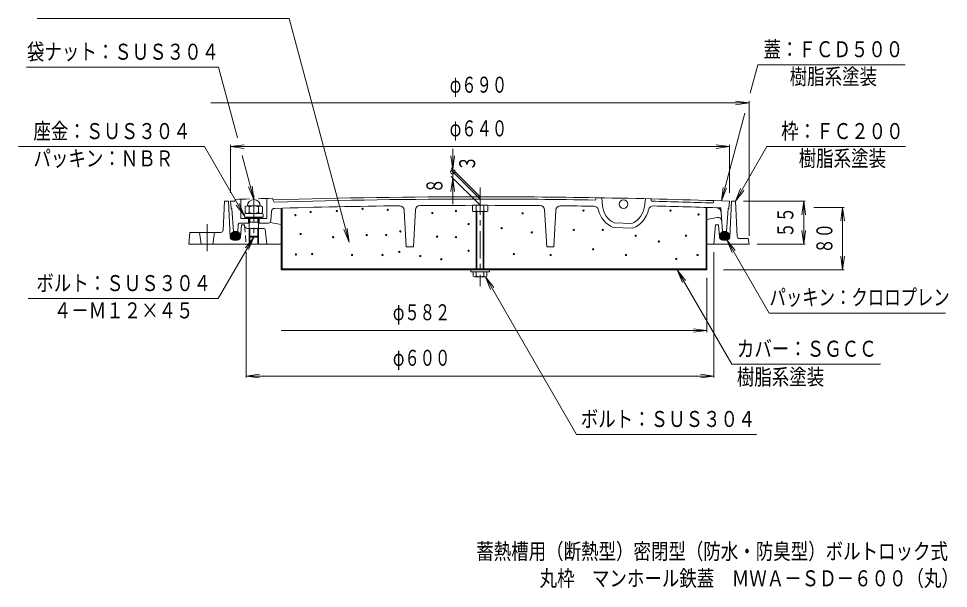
# Model space of a CAD drawing. Units: millimetres, scale not verified. Extents: x -592 to 601, y -832 to 702.
# Drawn here: x -592 to 601, y -832 to -102 of the extents above; entities that cross this region are included whole.
import ezdxf
from ezdxf.enums import TextEntityAlignment as Align

# ---------------------------------------------------------------- set-up
doc = ezdxf.new("R2010")
doc.units = ezdxf.units.MM
doc.header["$LTSCALE"] = 7
doc.header["$PDMODE"] = 32
doc.header["$PDSIZE"] = 5.6
doc.linetypes.add('CHAIN1', pattern=[8, 5, -1, 1, -1])
doc.linetypes.add('DASHED1', pattern=[1.8, 1.2, -0.6])
for name, color, linetype, lineweight in [('0-0_通り芯', 7, 'Continuous', 18), ('0-1_躯体', 2, 'Continuous', 18), ('0-2_仕上', 3, 'Continuous', 18), ('0-3_建具', 6, 'Continuous', 18), ('0-4_その他', 7, 'Continuous', 18), ('0-6_ハッチ', 6, 'Continuous', 18), ('0-E', 7, 'Continuous', 18)]:
    doc.layers.add(name, color=color, linetype=linetype, lineweight=lineweight)
doc.layers.add('F-4_F-4ﾚｲﾔ', color=2, linetype='Continuous')
doc.styles.add('ＭＳ ゴシック', font='')
doc.styles.get('ＭＳ ゴシック').set_extended_font_data('MS Gothic')

msp = doc.modelspace()

# ---------------------------------------------------------------- linework, layer by layer
at = {"layer": '0-0_通り芯'}
msp.add_line((-300.5, -351.634), (-279.5, -351.634), dxfattribs=at)
at = {"layer": '0-1_躯体'}
for p, q in [((-329.435, -372.89), (-327.5, -335.734)), ((-327.5, -335.734), (-322.5, -335.734)), ((-320.19, -381.933), (-322.5, -335.734)), ((320.19, -381.933), (322.5, -335.734)), ((327.5, -335.734), (322.5, -335.734)), ((329.852, -380.89), (327.5, -335.734)), ((-307.216, -382.04), (-306, -366.234)), ((-306, -366.234), (-302, -366.234)), ((-301.933, -367.059), (-302, -366.234)), ((307.216, -382.04), (306, -366.234)), ((-372, -375.734), (-373.5, -390.734)), ((-332.431, -375.734), (-372, -375.734)), ((-359.5, -375.734), (-357.5, -390.734)), ((-340.5, -375.734), (-342.5, -390.734)), ((-276.991, -370.734), (-297.946, -370.734)), ((-296, -370.734), (-296, -390.734)), ((-295, -370.734), (-295, -390.734)), ((-285, -370.734), (-285, -390.734)), ((-284, -370.734), (-284, -390.734)), ((-275.499, -372.074), (-273.5, -390.734)), ((-373.5, -390.734), (-255, -390.734)), ((-311.204, -385.734), (-316.195, -385.734)), ((291, -390.734), (345, -390.734)), ((311.204, -385.734), (316.195, -385.734))]:
    msp.add_line(p, q, dxfattribs=at)
at = {"layer": '0-1_躯体', "linetype": 'CHAIN1'}
msp.add_line((-350, -365.309), (-350, -399.767), dxfattribs=at)
at = {"layer": '0-1_躯体', "linetype": 'DASHED1'}
msp.add_line((-301.933, -367.059), (-300, -390.734), dxfattribs=at)
at = {"layer": '0-1_躯体'}
for points in [[(306, -366.234), (302, -366.234), (300, -390.734)], [(332.848, -383.734), (344, -383.734), (345, -390.734)]]:
    msp.add_lwpolyline(points, dxfattribs=at)
for centre, radius, start, end in [((-297.946, -366.734), 4, 184.66669, 270), ((-332.431, -372.734), 3, 270, 357.01851), ((-276.991, -372.234), 1.5, 6.1149, 90), ((332.848, -380.734), 3, 182.98134, 270), ((-316.195, -381.734), 4, 182.86198, 270), ((-311.204, -381.734), 4, 270, 355.60158), ((311.204, -381.734), 4, 184.39842, 270), ((316.195, -381.734), 4, 270, 357.13802)]:
    msp.add_arc(centre, radius, start, end, dxfattribs=at)
at = {"layer": '0-2_仕上', "linetype": 'CHAIN1'}
msp.add_line((0, -318.043), (0, -444.654), dxfattribs=at)
at = {"layer": '0-2_仕上'}
for p, q in [((-313.5, -333.503), (-314.5, -335.54)), ((-306.5, -357.734), (-306.5, -333.262)), ((-273.5, -357.734), (-273.5, -332.198)), ((-266.5, -331.988), (-264, -336.917)), ((149, -331.277), (148, -334.26)), ((156, -331.395), (157.15, -342.266)), ((212, -332.54), (210.814, -342.59)), ((219, -332.708), (220, -335.733)), ((300, -335.045), (299, -338.013)), ((310.75, -374.734), (308.75, -344.346)), ((-268.279, -360.973), (-267.287, -348.582)), ((-97.176, -347.296), (-94.5, -394.494)), ((-85.5, -394.494), (-82.817, -347.033)), ((85.5, -394.494), (82.817, -347.033)), ((97.175, -347.296), (94.5, -394.494)), ((303.991, -356.727), (291, -359.069)), ((-310.211, -366.537), (-310.75, -374.734)), ((-296.001, -363.734), (-307.217, -363.734)), ((-306.5, -357.734), (-273.5, -357.734)), ((-297, -363.734), (-297, -357.734)), ((-271.27, -363.734), (-284, -363.734)), ((-283, -363.734), (-283, -357.734)), ((-269.285, -362.984), (-255, -365.559)), ((172.155, -363.689), (194.844, -364.153)), ((-310.75, -374.734), (-316.25, -374.734)), ((170.779, -369.662), (195.973, -370.177)), ((310.75, -374.734), (316.25, -374.734)), ((-85.5, -394.494), (-94.5, -394.494)), ((85.5, -394.494), (94.5, -394.494))]:
    msp.add_line(p, q, dxfattribs=at)
for points in [[(-320, -335.734), (-319, -344.734), (-318.25, -345.734), (-316.25, -374.734)], [(320, -335.734), (319, -344.734), (318.25, -345.734), (316.25, -374.734)]]:
    msp.add_lwpolyline(points, dxfattribs=at)
msp.add_circle((184, -339.426), 5.5, dxfattribs=at)
for centre, radius, start, end in [((0, -9330.044), 9002, 91.88292, 91.99576), ((0, -9330.044), 9002, 91.69646, 91.81168), ((0, -9330.044), 9000, 90, 91.69048), ((0, -9330.044), 8997, 90, 91.68149), ((0, -9330.044), 9000, 87.96239, 90), ((0, -9330.044), 8997, 89.05745, 90), ((0, -9330.044), 9000, 92.00258, 92.03761), ((-263.299, -348.902), 4, 91.67937, 175.41977), ((0, -9330.044), 8989, 90.65804, 91.67924), ((-103.166, -347.635), 6, 3.24478, 90.65787), ((-76.827, -347.372), 6, 90.48979, 176.76442), ((0, -9330.044), 8989, 89.50998, 90.49002), ((76.827, -347.372), 6, 3.23558, 89.51797), ((103.166, -347.635), 6, 89.34213, 176.75522), ((0, -9330.044), 8989, 89.0687, 89.34196), ((146.007, -348.23), 6, 13.04695, 89.06857), ((184, -339.426), 27, 186.03743, 243.97803), ((184, -339.426), 27, 293.67894, 353.26924), ((222.093, -347.788), 6, 88.58348, 167.61829), ((0, -9330.044), 8997, 88.09552, 88.59883), ((0, -9330.044), 8991.001, 88.03209, 88.5836), ((303.12, -350.157), 6, 3.76541, 88.06718), ((184, -339.426), 33, 193.04691, 246.38315), ((184, -339.426), 33, 291.27396, 347.61859), ((304.878, -361.648), 5, 3.76514, 100.22086), ((-307.217, -366.734), 3, 90, 176.23317), ((-271.27, -360.734), 3, 270, 355.42015)]:
    msp.add_arc(centre, radius, start, end, dxfattribs=at)
at = {"layer": '0-3_建具', "color": 4, "linetype": 'CHAIN1'}
msp.add_line((-290, -327.831), (-290, -384.211), dxfattribs=at)
at = {"layer": '0-3_建具', "color": 2}
for p, q in [((-300.95, -343.048), (-300.95, -350.22)), ((-281.5, -341.634), (-298.5, -341.634)), ((-295.999, -343.048), (-295.999, -350.22)), ((-284, -343.048), (-284, -350.22)), ((-279.05, -343.048), (-279.05, -350.22)), ((-9.8, -348.148), (-9.8, -341.043)), ((-4.893, -348.148), (-4.893, -341.043)), ((4.892, -348.148), (4.892, -341.043)), ((9.8, -348.148), (9.8, -341.043)), ((-7.346, -349.043), (7.346, -349.043)), ((-5, -349.043), (-5, -422.554)), ((-4.188, -422.554), (-4.188, -349.043)), ((4.188, -422.554), (4.188, -349.043)), ((5, -349.043), (5, -422.554)), ((-8.885, -431.911), (-8.885, -426.254)), ((-5, -426.254), (-5, -431.911)), ((5, -426.254), (5, -431.911)), ((8.885, -431.911), (8.885, -426.254)), ((6.942, -432.654), (-6.942, -432.654))]:
    msp.add_line(p, q, dxfattribs=at)
at = {"layer": '0-3_建具', "color": 4}
for p, q in [((289.8, -343.754), (289.8, -422.554)), ((291, -343.754), (291, -423.754)), ((-302, -353.134), (-302, -356.434)), ((-302, -356.434), (-278, -356.434)), ((-279.5, -351.634), (-300.5, -351.634)), ((-278, -353.134), (-278, -356.434)), ((-296.001, -380.733), (-296.001, -357.734)), ((-284.001, -362.734), (-296.001, -362.734)), ((-295, -362.734), (-296.001, -363.734)), ((-295, -362.734), (-295, -357.734)), ((-285.001, -362.733), (-285.001, -357.734)), ((-285, -362.734), (-284, -363.734)), ((-295, -370.734), (-296.001, -369.734)), ((-284.001, -370.734), (-296.001, -370.734)), ((-295.001, -381.734), (-295, -370.734)), ((-285.001, -381.734), (-285.001, -370.734)), ((-285, -370.734), (-284, -369.734)), ((-285.001, -381.734), (-295.001, -381.734))]:
    msp.add_line(p, q, dxfattribs=at)
at = {"layer": '0-3_建具'}
msp.add_line((12, -423.754), (12, -426.254), dxfattribs=at)
at = {"layer": '0-3_建具', "color": 4}
for points in [[(-255, -344.661), (-255, -423.754), (291, -423.754)], [(-253.8, -344.661), (-253.8, -422.554), (289.8, -422.554)], [(-285.001, -381.734), (-284.001, -380.733), (-284.001, -357.734)], [(-284.001, -380.733), (-296.001, -380.733), (-295.001, -381.734)]]:
    msp.add_lwpolyline(points, dxfattribs=at)
at = {"layer": '0-3_建具'}
msp.add_lwpolyline([(-12, -423.754), (-12, -426.254), (12, -426.254)], dxfattribs=at)
at = {"layer": '0-3_建具', "color": 2}
for centre, radius, start, end in [((-298.474, -344.506), 2.873, 30.49951, 149.50049), ((-290, -355.066), 13.433, 63.46959, 116.53041), ((-281.525, -344.506), 2.873, 30.49951, 149.50049), ((-298.475, -348.762), 2.873, 210.49951, 329.50049), ((-290, -338.202), 13.433, 243.46959, 296.53041), ((-281.526, -348.762), 2.873, 210.49951, 329.50049), ((-7.346, -345.232), 3.811, 229.92564, 310.07436), ((0, -335.222), 13.822, 249.26926, 290.73074), ((7.346, -345.232), 3.811, 229.92564, 310.07436), ((-6.942, -429.744), 2.91, 228.1237, 311.87611), ((0, -415.463), 17.19, 253.09029, 286.90971), ((6.942, -429.744), 2.91, 228.12389, 311.8763)]:
    msp.add_arc(centre, radius, start, end, dxfattribs=at)
at = {"layer": '0-3_建具', "color": 4}
for centre, start, end in [((-300.5, -353.134), 90, 180), ((-279.5, -353.134), 0, 90)]:
    msp.add_arc(centre, 1.5, start, end, dxfattribs=at)
at = {"layer": '0-3_建具', "color": 2}
msp.add_ellipse((-290, -341.634), major_axis=(8.25, 0), ratio=0.9696, start_param=6.28318531, end_param=9.42477796, dxfattribs=at)
at = {"layer": '0-4_その他'}
for p, q in [((-345, -209.734), (345, -209.734)), ((345, -209.734), (327.65, -207.45)), ((345, -209.734), (327.65, -212.018)), ((345, -380.234), (345, -207.634)), ((-320, -265.734), (-302.65, -263.449)), ((-320, -325.234), (-320, -263.634)), ((-320, -265.734), (320, -265.734)), ((-320, -265.734), (-302.65, -268.018)), ((-35, -339.426), (-35, -268.701)), ((320, -265.734), (302.65, -263.449)), ((320, -265.734), (302.65, -268.018)), ((320, -325.234), (320, -263.634)), ((-35, -295.043), (-37.284, -277.693)), ((-35, -295.043), (-32.716, -277.693)), ((0, -330.043), (-37.1, -292.943)), ((0, -333.044), (-37.1, -295.944)), ((-35, -306.044), (-37.284, -323.394)), ((0, -341.044), (-37.1, -303.944)), ((-35, -306.044), (-32.716, -323.394)), ((338, -335.734), (417.1, -335.734)), ((415, -335.734), (412.716, -353.084)), ((415, -390.734), (415, -335.734)), ((415, -335.734), (417.284, -353.084)), ((467.1, -343.754), (428.069, -343.754)), ((465, -343.754), (462.716, -361.104)), ((465, -423.754), (465, -343.754)), ((465, -343.754), (467.284, -361.104)), ((-167.904, -388.314), (-174.601, -372.146)), ((-167.904, -388.314), (-170.189, -370.963)), ((415, -390.734), (412.716, -373.383)), ((415, -390.734), (417.284, -373.383)), ((355.5, -390.734), (417.1, -390.734)), ((-300, -401.234), (-300, -562.113)), ((300, -401.234), (300, -562.113)), ((465, -423.754), (462.716, -406.404)), ((465, -423.754), (467.284, -406.404)), ((252.738, -423.754), (263.391, -437.638)), ((252.738, -423.754), (259.435, -439.922)), ((467.1, -423.754), (312, -423.754)), ((6.942, -432.654), (17.596, -446.537)), ((6.942, -432.654), (13.639, -448.821)), ((291, -434.254), (291, -503.729)), ((291, -501.629), (273.65, -499.345)), ((291, -501.629), (-255, -501.629)), ((291, -501.629), (273.65, -503.913)), ((-300, -560.013), (-282.65, -557.728)), ((-300, -560.013), (300, -560.013)), ((-300, -560.013), (-282.65, -562.297)), ((300, -560.013), (282.65, -557.728)), ((300, -560.013), (282.65, -562.297))]:
    msp.add_line(p, q, dxfattribs=at)
msp.add_point((-35, -298.044), dxfattribs=at)
at = {"layer": '0-6_ハッチ'}
for p, q in [((-300.55, -356.734), (-279.45, -356.734)), ((-320.249, -379.745), (-315.436, -374.932)), ((-320.142, -381.334), (-313.541, -374.734)), ((-319.661, -382.551), (-312.019, -374.909)), ((-318.952, -383.539), (-310.726, -375.313)), ((-318.061, -384.345), (-309.614, -375.898)), ((-317.004, -384.985), (-308.669, -376.65)), ((-315.773, -385.45), (-307.898, -377.576)), ((-314.333, -385.708), (-307.336, -378.71)), ((-312.588, -385.66), (-307.078, -380.15)), ((307.078, -380.33), (312.602, -374.806)), ((307.338, -381.767), (314.344, -374.761)), ((307.577, -378.134), (310.102, -375.609)), ((307.903, -382.899), (315.782, -375.02)), ((308.676, -383.824), (317.012, -375.487)), ((309.622, -384.575), (318.068, -376.128)), ((310.735, -385.159), (318.958, -376.936)), ((312.029, -385.561), (319.666, -377.925)), ((313.553, -385.734), (320.144, -379.144)), ((315.453, -385.532), (320.247, -380.738)), ((-310.075, -384.844), (-307.589, -382.358))]:
    msp.add_line(p, q, dxfattribs=at)
for points in [[(-300.55, -356.434), (-300.55, -356.734), (-299.5, -357.734), (-280.5, -357.734)], [(-279.45, -356.434), (-279.45, -356.734), (-280.5, -357.734)]]:
    msp.add_lwpolyline(points, dxfattribs=at)
for centre, major_axis in [((-313.676, -380.234), (6.599, 0)), ((313.676, -380.234), (-6.599, 0))]:
    msp.add_ellipse(centre, major_axis=major_axis, ratio=0.8337, dxfattribs=at)
at = {"layer": '0-E'}
for p, q in [((-244.754, -101.505), (-567.808, -101.505)), ((-167.904, -388.314), (-244.754, -101.505)), ((-335.471, -163.934), (-581.516, -163.934)), ((-311.197, -254.527), (-335.471, -163.934)), ((346.533, -197.324), (356.338, -160.734)), ((356.338, -160.734), (545.043, -160.734)), ((309.544, -335.368), (339.712, -222.779)), ((-353.384, -265.734), (-591.681, -265.734)), ((-302, -354.734), (-353.384, -265.734)), ((327.5, -335.734), (367.914, -265.734)), ((367.914, -265.734), (545.448, -265.734)), ((-290, -333.635), (-305.108, -277.25)), ((-290, -333.635), (-296.697, -317.467)), ((-290, -333.635), (-292.284, -316.284)), ((309.544, -335.368), (311.828, -318.018)), ((309.544, -335.368), (316.241, -319.201)), ((327.5, -335.734), (334.197, -319.566)), ((327.5, -335.734), (338.153, -321.85)), ((-302, -354.734), (-312.653, -340.85)), ((-302, -354.734), (-308.697, -338.566)), ((-290, -381.734), (-335.611, -460.734)), ((-290, -381.734), (-300.653, -395.617)), ((-290, -381.734), (-296.697, -397.901)), ((316.538, -385.191), (327.191, -399.075)), ((316.538, -385.191), (323.235, -401.359)), ((316.538, -385.191), (370.828, -479.224)), ((-335.611, -460.734), (-579.563, -460.734)), ((370.828, -479.224), (596.845, -479.224))]:
    msp.add_line(p, q, dxfattribs=at)
for points in [[(252.738, -423.754), (322.684, -544.903), (513.693, -544.903)], [(6.942, -432.654), (123.789, -635.037), (354.401, -635.037)]]:
    msp.add_lwpolyline(points, dxfattribs=at)

# ---------------------------------------------------------------- texts
at = {"layer": '0-3_建具', "style": 'ＭＳ ゴシック'}
for p in [(-157.619, -354.09), (-125.316, -355.436), (-243.76, -362.166), (-224.244, -358.128), (-190.595, -356.782), (-68.113, -359.474), (-37.829, -356.782), (47.647, -359.839), (125.669, -356.322), (237.242, -356.322), (273.193, -361.281), (-21.677, -373.607), (20.779, -378.89), (-237.03, -386.393), (-195.305, -390.431), (-152.235, -387.739), (-127.335, -387.739), (-109.164, -383.029), (-62.056, -389.758), (-37.829, -390.431), (59.371, -384.264), (113.272, -381.116), (150.463, -381.116), (192.613, -388.554), (257.077, -388.554), (222.366, -395.992), (-243.087, -412.639), (-222.225, -411.966), (-171.078, -413.313), (-132.046, -413.313), (-110.51, -409.275), (-83.591, -414.658), (-21.677, -407.929), (36.411, -412.108), (83.52, -413.348), (138.066, -405.91), (180.216, -413.348), (271.953, -413.348), (-56.672, -418.696), (244.68, -418.306)]:
    msp.add_text('・', height=10.26, dxfattribs=at).set_placement(p, align=Align.BOTTOM_LEFT)
at = {"layer": '0-4_その他', "color": 3, "style": 'ＭＳ ゴシック', "width": 0.7}
for s, p in [('φ６９０', (-38.85, -202.734)), ('φ６４０', (-38.85, -258.734)), ('φ５８２', (-111.765, -494.629)), ('φ６００', (-111.765, -553.013))]:
    msp.add_text(s, height=20.53, dxfattribs=at).set_placement(p, align=Align.BOTTOM_LEFT)
for s, p in [('３', (0, -297.03)), ('８', (-42, -325.782)), ('５５', (408, -382.484)), ('８０', (458, -403.004))]:
    msp.add_text(s, height=20.53, rotation=90, dxfattribs=at).set_placement(p, align=Align.BOTTOM_LEFT)
at = {"layer": '0-E', "color": 6, "style": 'ＭＳ ゴシック'}
for s, width, p in [('袋ナット：ＳＵＳ３０４', 0.8, (-580.993, -160.434)), ('蓋：ＦＣＤ５００', 0.8, (363.474, -157.234)), ('樹脂系塗装', 0.8, (397.074, -192.234)), ('座金：ＳＵＳ３０４', 0.8, (-572.633, -262.234)), ('枠：ＦＣ２００', 0.8, (386.251, -262.234)), ('パッキン：ＮＢＲ', 0.8, (-572.633, -297.234)), ('樹脂系塗装', 0.8, (408.651, -297.234)), ('ボルト：ＳＵＳ３０４', 0.8, (-568.887, -457.234)), ('パッキン：クロロプレン', 0.75, (371.183, -475.508)), ('４－Ｍ１２×４５', 0.8, (-546.487, -492.234)), ('カバー：ＳＧＣＣ', 0.8, (329.348, -541.403)), ('樹脂系塗装', 0.8, (329.348, -577.562)), ('ボルト：ＳＵＳ３０４', 0.8, (129.16, -631.537))]:
    msp.add_text(s, height=20.53, dxfattribs=dict(at, width=width)).set_placement(p, align=Align.BOTTOM_LEFT)
at = {"layer": 'F-4_F-4ﾚｲﾔ', "style": 'ＭＳ ゴシック', "width": 0.8}
for s, p in [('蓄熱槽用（断熱型）密閉型（防水・防臭型）ボルトロック式', (-4.844, -801.275)), ('丸枠\u3000マンホール鉄蓋\u3000ＭＷＡ－ＳＤ－６００（丸）', (76.371, -835.927))]:
    msp.add_text(s, height=20.53, dxfattribs=at).set_placement(p, align=Align.BOTTOM_LEFT)

doc.saveas('drawing.dxf')
